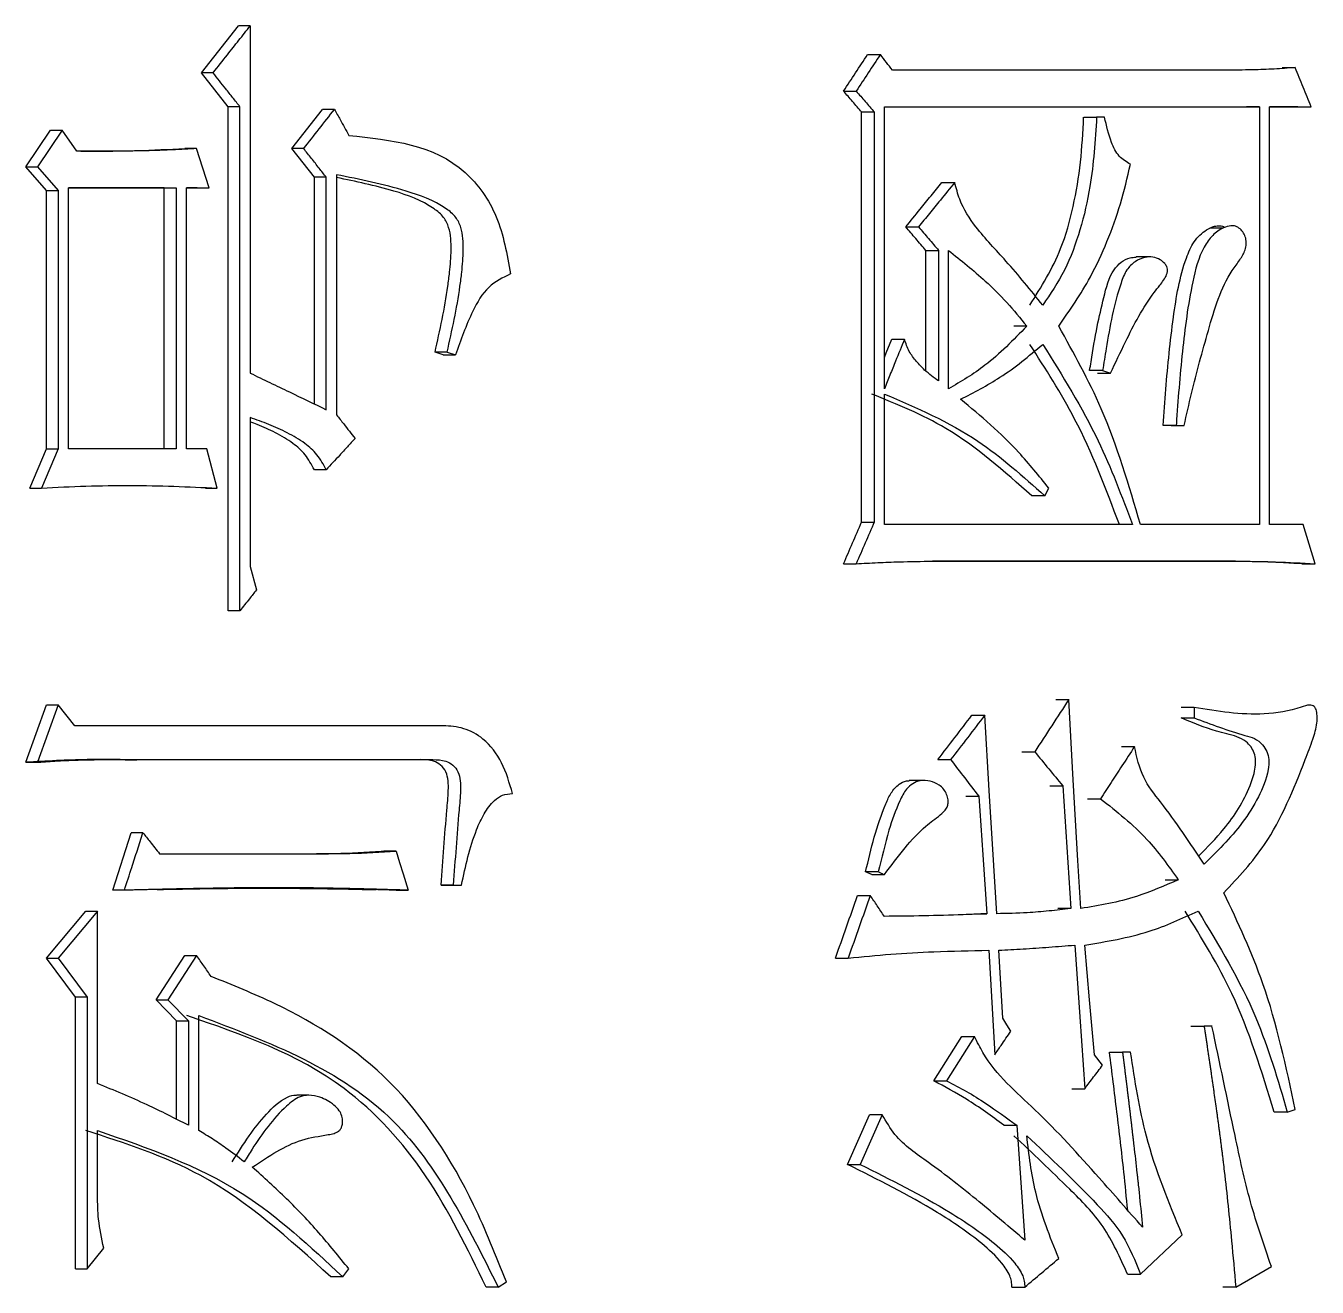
# Model space of a CAD drawing. Header units: millimetres. Extents: x 2404 to 4548, y 1024 to 2541.
# Drawn here: x 3307.19 to 3312.54, y 1245.52 to 1250.74 of the extents above; entities that cross this region are included whole.
import ezdxf

# ---------------------------------------------------------------- set-up
doc = ezdxf.new("R2010")
doc.units = ezdxf.units.MM

msp = doc.modelspace()

# ---------------------------------------------------------------- linework, layer by layer
at = {"color": 7, "linetype": 'Continuous', "lineweight": 25}
for p, q in [((3307.9163, 1250.5486), (3308.0697, 1250.7433)), ((3308.1188, 1250.7433), (3308.0697, 1250.7433)), ((3308.1188, 1250.7433), (3308.1188, 1249.3046)), ((3310.6761, 1250.6243), (3310.7286, 1250.6243)), ((3307.9652, 1250.5486), (3307.9163, 1250.5486)), ((3308.0271, 1250.408), (3307.9163, 1250.5486)), ((3312.1517, 1250.5594), (3310.7786, 1250.5594)), ((3312.3923, 1250.5703), (3312.447, 1250.5703)), ((3310.5762, 1250.4729), (3310.6286, 1250.4729)), ((3308.0762, 1250.408), (3308.0271, 1250.408)), ((3308.0271, 1248.3202), (3308.0271, 1250.408)), ((3308.0762, 1248.3202), (3308.0762, 1250.408)), ((3308.2909, 1250.2349), (3308.4183, 1250.3972)), ((3308.4679, 1250.3972), (3308.4183, 1250.3972)), ((3310.6511, 1250.3864), (3310.7036, 1250.3864)), ((3310.6511, 1248.688), (3310.6511, 1250.3864)), ((3310.7036, 1250.3864), (3310.7036, 1248.688)), ((3310.7453, 1250.408), (3312.2994, 1250.408)), ((3310.7453, 1249.2397), (3310.7453, 1250.408)), ((3312.2994, 1250.408), (3312.2449, 1250.408)), ((3312.2994, 1250.408), (3312.2994, 1248.6772)), ((3312.3404, 1250.408), (3312.5125, 1250.408)), ((3312.3404, 1248.6772), (3312.3404, 1250.408)), ((3312.4576, 1250.408), (3312.3404, 1250.408)), ((3312.4577, 1250.408), (3312.5125, 1250.408)), ((3311.5708, 1250.3647), (3311.6244, 1250.3647)), ((3311.6575, 1250.3647), (3311.6244, 1250.3647)), ((3307.1893, 1250.1592), (3307.2922, 1250.3106)), ((3307.3404, 1250.3106), (3307.2373, 1250.1592)), ((3307.2922, 1250.3106), (3307.3404, 1250.3106)), ((3307.4004, 1250.2241), (3307.3404, 1250.3106)), ((3307.8969, 1250.2349), (3307.8481, 1250.2349)), ((3307.9482, 1250.0726), (3307.8969, 1250.2349)), ((3308.3403, 1250.2349), (3308.2909, 1250.2349)), ((3308.3843, 1250.1159), (3308.2909, 1250.2349)), ((3307.1893, 1250.1592), (3307.2373, 1250.1592)), ((3307.2751, 1250.0618), (3307.1893, 1250.1592)), ((3307.2373, 1250.1592), (3307.3232, 1250.0618)), ((3308.4764, 1250.1267), (3308.4764, 1249.1315)), ((3307.3661, 1248.9909), (3307.3661, 1250.0726)), ((3307.3661, 1250.0726), (3307.8115, 1250.0726)), ((3307.7627, 1250.0726), (3307.3661, 1250.0726)), ((3307.7627, 1250.0726), (3307.8115, 1250.0726)), ((3307.7627, 1248.9909), (3307.7627, 1250.0726)), ((3307.8115, 1250.0726), (3307.8115, 1248.9909)), ((3307.8542, 1248.9909), (3307.8542, 1250.0726)), ((3307.8542, 1250.0726), (3307.9482, 1250.0726)), ((3307.8992, 1250.0726), (3307.8542, 1250.0726)), ((3307.8992, 1250.0726), (3307.9482, 1250.0726)), ((3308.4339, 1250.1159), (3308.3843, 1250.1159)), ((3308.3843, 1249.177), (3308.3843, 1250.1159)), ((3308.4339, 1249.1532), (3308.4339, 1250.1159)), ((3310.9837, 1250.0946), (3311.0366, 1250.0946)), ((3307.2751, 1250.0618), (3307.3232, 1250.0618)), ((3307.2751, 1248.9909), (3307.2751, 1250.0618)), ((3307.3232, 1250.0618), (3307.3232, 1248.9909)), ((3310.834, 1249.9104), (3310.8868, 1249.9104)), ((3312.1479, 1249.9056), (3312.0932, 1249.9056)), ((3310.9171, 1249.3138), (3310.9171, 1249.813)), ((3310.9699, 1249.813), (3310.9699, 1249.2722)), ((3311.0115, 1249.2398), (3311.0115, 1249.813)), ((3311.8422, 1249.7862), (3311.7879, 1249.7862)), ((3308.9346, 1249.3912), (3308.8843, 1249.3912)), ((3308.9182, 1249.3803), (3308.8843, 1249.3912)), ((3308.9182, 1249.3803), (3308.9684, 1249.3803)), ((3308.9346, 1249.3912), (3308.9684, 1249.3803)), ((3311.6492, 1249.3155), (3311.5954, 1249.3155)), ((3311.6492, 1249.3155), (3311.6822, 1249.3046)), ((3310.7453, 1248.6772), (3310.7453, 1249.2182)), ((3308.1188, 1249.1207), (3308.1188, 1248.5041)), ((3311.9543, 1249.0883), (3311.9003, 1249.0883)), ((3311.9327, 1249.0883), (3311.9869, 1249.0883)), ((3311.9543, 1249.0883), (3311.987, 1249.0883)), ((3307.2065, 1248.8286), (3307.2751, 1248.9909)), ((3307.3232, 1248.9909), (3307.2545, 1248.8286)), ((3307.2751, 1248.9909), (3307.3232, 1248.9909)), ((3307.8115, 1248.9909), (3307.3661, 1248.9909)), ((3307.9396, 1248.9909), (3307.8542, 1248.9909)), ((3307.9823, 1248.8286), (3307.9396, 1248.9909)), ((3308.4339, 1248.9043), (3308.3843, 1248.9043)), ((3307.2065, 1248.8286), (3307.2545, 1248.8286)), ((3307.9333, 1248.8286), (3307.9823, 1248.8286)), ((3311.4095, 1248.7962), (3311.356, 1248.7962)), ((3311.4095, 1248.7962), (3311.4261, 1248.8287)), ((3310.6511, 1248.688), (3310.7036, 1248.688)), ((3311.7729, 1248.6772), (3310.7453, 1248.6772)), ((3312.2994, 1248.6772), (3311.806, 1248.6772)), ((3312.4798, 1248.6772), (3312.3404, 1248.6772)), ((3310.5762, 1248.515), (3310.6286, 1248.515)), ((3312.1383, 1248.5258), (3310.9449, 1248.5258)), ((3310.945, 1248.5258), (3312.1927, 1248.5258)), ((3312.1384, 1248.5258), (3312.1927, 1248.5258)), ((3312.4741, 1248.515), (3312.5289, 1248.515)), ((3308.1188, 1248.5041), (3308.1444, 1248.4068)), ((3308.0762, 1248.3202), (3308.0271, 1248.3202)), ((3307.1894, 1247.6928), (3307.2751, 1247.9308)), ((3307.3232, 1247.9308), (3307.2374, 1247.6928)), ((3307.2751, 1247.9308), (3307.3232, 1247.9308)), ((3307.3919, 1247.8443), (3307.3232, 1247.9308)), ((3311.4552, 1247.9525), (3311.5088, 1247.9525)), ((3311.1078, 1247.8876), (3311.1609, 1247.8876)), ((3311.9741, 1247.8771), (3312.0284, 1247.8771)), ((3312.0284, 1247.92), (3311.9742, 1247.92)), ((3312.0284, 1247.92), (3312.0284, 1247.8769)), ((3308.9176, 1247.8443), (3307.3919, 1247.8443)), ((3311.3148, 1247.7361), (3311.3681, 1247.7361)), ((3311.7274, 1247.7579), (3311.7813, 1247.7579)), ((3307.1894, 1247.6928), (3307.2374, 1247.6928)), ((3308.8251, 1247.7037), (3307.6004, 1247.7036)), ((3307.6004, 1247.7036), (3307.6489, 1247.7036)), ((3307.6489, 1247.7036), (3308.8753, 1247.7037)), ((3308.8251, 1247.7037), (3308.8753, 1247.7037)), ((3310.9669, 1247.7037), (3311.0198, 1247.7037)), ((3310.9013, 1247.6174), (3310.8482, 1247.6174)), ((3311.083, 1247.5522), (3311.136, 1247.5522)), ((3311.4305, 1247.5955), (3311.484, 1247.5955)), ((3311.5872, 1247.5414), (3311.6409, 1247.5414)), ((3307.5491, 1247.1628), (3307.626, 1247.4008)), ((3307.6746, 1247.4008), (3307.626, 1247.4008)), ((3307.7431, 1247.3142), (3308.4424, 1247.3142)), ((3308.4424, 1247.3142), (3308.3928, 1247.3142)), ((3308.7227, 1247.325), (3308.6727, 1247.325)), ((3310.7202, 1247.2385), (3310.6677, 1247.2385)), ((3308.96, 1247.1844), (3308.9097, 1247.1844)), ((3308.9435, 1247.1844), (3308.9938, 1247.1844)), ((3308.96, 1247.1844), (3308.9938, 1247.1844)), ((3310.6928, 1247.2277), (3310.7453, 1247.2277)), ((3311.9084, 1247.2061), (3311.9625, 1247.2061)), ((3307.5976, 1247.1628), (3307.5491, 1247.1628)), ((3308.7236, 1247.1628), (3308.7736, 1247.1628)), ((3310.6345, 1247.1412), (3310.687, 1247.1412)), ((3307.2751, 1246.8815), (3307.4379, 1247.0762)), ((3307.4862, 1247.0762), (3307.3232, 1246.8815)), ((3307.4379, 1247.0762), (3307.4862, 1247.0762)), ((3307.4862, 1246.3623), (3307.4862, 1247.0762)), ((3311.517, 1247.0871), (3311.4635, 1247.0871)), ((3311.1161, 1247.0654), (3311.1692, 1247.0655)), ((3307.2751, 1246.8815), (3307.3232, 1246.8815)), ((3307.3951, 1246.7193), (3307.2751, 1246.8815)), ((3307.3232, 1246.8815), (3307.4433, 1246.7193)), ((3307.7286, 1246.7085), (3307.8481, 1246.8923)), ((3307.8969, 1246.8923), (3307.7773, 1246.7085)), ((3307.8481, 1246.8923), (3307.8969, 1246.8923)), ((3310.5429, 1246.8816), (3310.5952, 1246.8816)), ((3307.4433, 1246.7193), (3307.3951, 1246.7193)), ((3307.3951, 1245.5943), (3307.3951, 1246.7193)), ((3307.4433, 1246.7193), (3307.4433, 1245.5943)), ((3307.7286, 1246.7085), (3307.7773, 1246.7085)), ((3307.8139, 1246.6219), (3307.7286, 1246.7085)), ((3307.7773, 1246.7085), (3307.8628, 1246.6219)), ((3307.9055, 1246.1676), (3307.9055, 1246.6435)), ((3307.8139, 1246.2134), (3307.8139, 1246.6219)), ((3307.8628, 1246.6219), (3307.8628, 1246.1892)), ((3312.0153, 1246.6003), (3312.0695, 1246.6003)), ((3312.1023, 1246.6003), (3312.0695, 1246.6003)), ((3310.9503, 1246.3731), (3311.0661, 1246.5566)), ((3311.1192, 1246.5566), (3311.0032, 1246.3731)), ((3311.0661, 1246.5566), (3311.1192, 1246.5566)), ((3311.678, 1246.4921), (3311.7318, 1246.4921)), ((3311.7648, 1246.4921), (3311.7318, 1246.4921)), ((3311.6492, 1246.4381), (3311.6162, 1246.4813)), ((3310.9503, 1246.3731), (3311.0032, 1246.3731)), ((3311.5213, 1246.3407), (3311.5749, 1246.3407)), ((3308.3611, 1246.3137), (3308.3121, 1246.3137)), ((3308.3619, 1246.3137), (3308.3612, 1246.3137)), ((3310.5928, 1246.027), (3310.6842, 1246.2321)), ((3310.7368, 1246.2321), (3310.6453, 1246.027)), ((3310.7368, 1246.2321), (3310.6842, 1246.2321)), ((3312.4142, 1246.2433), (3312.3594, 1246.2433)), ((3312.4142, 1246.2433), (3312.447, 1246.2542)), ((3307.4862, 1245.8971), (3307.4862, 1246.1675)), ((3311.2403, 1246.1892), (3311.2936, 1246.1892)), ((3311.2936, 1246.1892), (3311.3267, 1245.7135)), ((3310.5928, 1246.027), (3310.6453, 1246.027)), ((3311.806, 1245.5727), (3311.979, 1245.7349)), ((3307.4433, 1245.5943), (3307.5119, 1245.6808)), ((3307.3951, 1245.5943), (3307.4433, 1245.5943)), ((3308.5019, 1245.5618), (3308.5274, 1245.5943)), ((3312.201, 1245.5186), (3312.3481, 1245.6048)), ((3308.5019, 1245.5618), (3308.4523, 1245.5618)), ((3309.1461, 1245.5186), (3309.1798, 1245.5402)), ((3309.1461, 1245.5186), (3309.0956, 1245.5186)), ((3311.2734, 1245.5186), (3311.3267, 1245.5186)), ((3312.201, 1245.5186), (3312.1466, 1245.5186))]:
    msp.add_line(p, q, dxfattribs=at)
at = {"color": 7, "linetype": 'Continuous', "lineweight": 25, "flags": 128}
for points in [[(3312.1517, 1250.5594), (3312.1245, 1250.5594), (3312.0973, 1250.5594)], [(3310.9171, 1249.813), (3310.9435, 1249.813), (3310.9699, 1249.813)], [(3311.3349, 1249.4994), (3311.3203, 1249.4994), (3311.3057, 1249.4994), (3311.2816, 1249.4994)], [(3310.7453, 1249.3696), (3310.7527, 1249.3881), (3310.7759, 1249.4453)], [(3310.7759, 1249.4453), (3310.8022, 1249.4453), (3310.8285, 1249.4453)], [(3311.6285, 1249.3046), (3311.6506, 1249.3046), (3311.6664, 1249.3046), (3311.6822, 1249.3046)], [(3312.5289, 1248.515), (3312.5043, 1248.5961), (3312.4798, 1248.6772)], [(3311.5584, 1247.0871), (3311.5469, 1247.2866), (3311.5279, 1247.6196), (3311.5088, 1247.9525)], [(3311.2107, 1247.0655), (3311.1986, 1247.2649), (3311.1798, 1247.5763), (3311.1609, 1247.8876)], [(3311.136, 1247.5522), (3311.1526, 1247.3088), (3311.1692, 1247.0655)], [(3311.484, 1247.5955), (3311.5005, 1247.3413), (3311.517, 1247.0871)], [(3308.7227, 1247.325), (3308.7374, 1247.278), (3308.7522, 1247.231), (3308.7736, 1247.1628)], [(3311.1775, 1246.914), (3311.19, 1246.6977), (3311.2024, 1246.4813)], [(3311.2356, 1246.6328), (3311.2273, 1246.7734), (3311.219, 1246.914)], [(3311.5336, 1246.9356), (3311.5542, 1246.6382), (3311.5749, 1246.3407)], [(3311.6162, 1246.4813), (3311.5956, 1246.7085), (3311.5749, 1246.9357)], [(3307.8139, 1246.6219), (3307.8384, 1246.6219), (3307.8628, 1246.6219)], [(3311.2687, 1246.5787), (3311.2521, 1246.6057), (3311.2356, 1246.6328)], [(3311.7521, 1245.5727), (3311.7657, 1245.5727), (3311.7793, 1245.5727), (3311.806, 1245.5727)]]:
    msp.add_lwpolyline(points, dxfattribs=at)
at = {"color": 7, "linetype": 'Continuous', "lineweight": 25}
for points, knots in [([(3307.9652, 1250.5486), (3307.9849, 1250.5736), (3308.0204, 1250.6185), (3308.0716, 1250.6834), (3308.1031, 1250.7233), (3308.1188, 1250.7433)], [0, 0, 0, 0, 0.384573, 0.692287, 1, 1, 1, 1]), ([(3310.5762, 1250.4729), (3310.5928, 1250.4981), (3310.6261, 1250.5486), (3310.6594, 1250.5991), (3310.6761, 1250.6243)], [0, 0, 0, 0, 0.5, 1, 1, 1, 1]), ([(3310.7286, 1250.6243), (3310.7119, 1250.5991), (3310.6786, 1250.5486), (3310.6453, 1250.4981), (3310.6286, 1250.4729)], [0, 0, 0, 0, 0.499999, 1, 1, 1, 1]), ([(3310.7786, 1250.5594), (3310.7702, 1250.5703), (3310.7536, 1250.5919), (3310.7369, 1250.6135), (3310.7286, 1250.6243)], [0, 0, 0, 0, 0.499999, 1, 1, 1, 1]), ([(3308.0762, 1250.408), (3308.0663, 1250.4205), (3308.0467, 1250.4454), (3308.0097, 1250.4923), (3307.9825, 1250.5267), (3307.9652, 1250.5486)], [0, 0, 0, 0, 0.266245, 0.532491, 1, 1, 1, 1]), ([(3312.447, 1250.5703), (3312.4178, 1250.5681), (3312.3594, 1250.5638), (3312.261, 1250.5604), (3312.1917, 1250.5598), (3312.1517, 1250.5594)], [0, 0, 0, 0, 0.297192, 0.594407, 1, 1, 1, 1]), ([(3312.5125, 1250.408), (3312.5016, 1250.4351), (3312.4798, 1250.4891), (3312.4579, 1250.5432), (3312.447, 1250.5703)], [0, 0, 0, 0, 0.499999, 1, 1, 1, 1]), ([(3310.6511, 1250.3864), (3310.6386, 1250.4008), (3310.6136, 1250.4296), (3310.5887, 1250.4585), (3310.5762, 1250.4729)], [0, 0, 0, 0, 0.5, 1, 1, 1, 1]), ([(3310.6286, 1250.4729), (3310.6411, 1250.4585), (3310.6661, 1250.4296), (3310.6911, 1250.4008), (3310.7036, 1250.3864)], [0, 0, 0, 0, 0.499996, 1, 1, 1, 1]), ([(3308.3403, 1250.2349), (3308.3616, 1250.2619), (3308.4041, 1250.316), (3308.4466, 1250.3701), (3308.4679, 1250.3972)], [0, 0, 0, 0, 0.499999, 1, 1, 1, 1]), ([(3308.4679, 1250.3972), (3308.4756, 1250.3831), (3308.4894, 1250.358), (3308.5093, 1250.322), (3308.5214, 1250.3), (3308.5274, 1250.289)], [0, 0, 0, 0, 0.39043, 0.695215, 1, 1, 1, 1]), ([(3311.3477, 1249.5858), (3311.3948, 1249.6614), (3311.4731, 1249.7869), (3311.53, 1249.9951), (3311.5611, 1250.1779), (3311.5675, 1250.3024), (3311.5707, 1250.3647)], [0, 0, 0, 0, 0.333423, 0.554109, 0.77666, 1, 1, 1, 1]), ([(3311.6244, 1250.3647), (3311.6184, 1250.2684), (3311.6084, 1250.1102), (3311.5591, 1249.898), (3311.497, 1249.7283), (3311.4329, 1249.633), (3311.4011, 1249.5858)], [0, 0, 0, 0, 0.344394, 0.565966, 0.784996, 1, 1, 1, 1]), ([(3311.7647, 1250.17), (3311.748, 1250.1797), (3311.7137, 1250.1994), (3311.6783, 1250.2725), (3311.6654, 1250.3296), (3311.6575, 1250.3647)], [0, 0, 0, 0, 0.267237, 0.548075, 1, 1, 1, 1]), ([(3308.5274, 1250.289), (3308.7033, 1250.2709), (3308.9511, 1250.2453), (3309.155, 1249.9561), (3309.1826, 1249.797), (3309.1967, 1249.7157)], [0, 0, 0, 0, 0.544628, 0.767125, 1, 1, 1, 1]), ([(3307.8969, 1250.2349), (3307.8928, 1250.2347), (3307.8847, 1250.2342), (3307.8724, 1250.2336), (3307.8602, 1250.2329), (3307.8479, 1250.2323), (3307.8357, 1250.2316), (3307.8234, 1250.231), (3307.8132, 1250.2305), (3307.803, 1250.23), (3307.7927, 1250.2295), (3307.7805, 1250.229), (3307.7641, 1250.2283), (3307.7478, 1250.2277), (3307.7314, 1250.2271), (3307.7191, 1250.2267), (3307.7028, 1250.2262), (3307.6864, 1250.2258), (3307.67, 1250.2254), (3307.6577, 1250.2252), (3307.6413, 1250.2249), (3307.625, 1250.2247), (3307.6086, 1250.2245), (3307.5922, 1250.2243), (3307.5758, 1250.2242), (3307.5594, 1250.2241), (3307.5471, 1250.224), (3307.5348, 1250.224), (3307.5225, 1250.2239), (3307.5122, 1250.2239), (3307.504, 1250.2239), (3307.4958, 1250.2239), (3307.4876, 1250.2239), (3307.4794, 1250.2239), (3307.4733, 1250.2239), (3307.4671, 1250.2239), (3307.4589, 1250.2239), (3307.4507, 1250.2239), (3307.4425, 1250.224), (3307.4343, 1250.224), (3307.4261, 1250.224), (3307.4179, 1250.224), (3307.41, 1250.2241), (3307.4042, 1250.2241), (3307.4004, 1250.2241)], [0, 0, 0, 0, 0.024742, 0.049483, 0.074225, 0.098967, 0.123709, 0.14845, 0.173192, 0.185563, 0.210305, 0.235047, 0.259788, 0.309272, 0.334014, 0.358756, 0.383497, 0.432981, 0.457723, 0.482464, 0.507206, 0.55669, 0.581431, 0.606173, 0.655657, 0.680399, 0.70514, 0.729882, 0.754624, 0.779366, 0.791736, 0.804107, 0.828849, 0.84122, 0.853591, 0.865962, 0.878333, 0.903074, 0.915445, 0.927816, 0.952558, 0.964929, 0.9773, 1, 1, 1, 1]), ([(3307.4168, 1250.224), (3307.4281, 1250.224), (3307.5058, 1250.2239), (3307.6497, 1250.2255), (3307.7819, 1250.2318), (3307.8481, 1250.2349)], [0, 0, 0, 0, 0.078385, 0.539066, 1, 1, 1, 1]), ([(3308.4339, 1250.1159), (3308.4241, 1250.1284), (3308.4036, 1250.1545), (3308.3724, 1250.1941), (3308.351, 1250.2213), (3308.3403, 1250.2349)], [0, 0, 0, 0, 0.3146532, 0.657326, 1, 1, 1, 1]), ([(3308.9346, 1249.3912), (3308.9545, 1249.4817), (3308.9787, 1249.5912), (3308.9966, 1249.7337), (3309.0028, 1249.8147), (3308.9997, 1249.895), (3308.9707, 1249.955), (3308.8951, 1250.015), (3308.7276, 1250.0753), (3308.5727, 1250.107), (3308.4764, 1250.1267)], [0, 0, 0, 0, 0.23813, 0.287988, 0.366961, 0.446683, 0.487555, 0.537237, 0.712015, 1, 1, 1, 1]), ([(3311.4673, 1249.4993), (3311.5133, 1249.5654), (3311.5895, 1249.6749), (3311.6695, 1249.8495), (3311.7261, 1250.0056), (3311.7518, 1250.1151), (3311.7647, 1250.17)], [0, 0, 0, 0, 0.334937, 0.554746, 0.776585, 1, 1, 1, 1]), ([(3308.8843, 1249.3912), (3308.9043, 1249.4817), (3308.9284, 1249.5912), (3308.9463, 1249.7337), (3308.9525, 1249.8148), (3308.9494, 1249.895), (3308.9204, 1249.955), (3308.8448, 1250.0151), (3308.6938, 1250.07), (3308.5559, 1250.0985), (3308.4764, 1250.115)], [0, 0, 0, 0, 0.250743, 0.303279, 0.38642, 0.470348, 0.513402, 0.565729, 0.749743, 1, 1, 1, 1]), ([(3310.834, 1249.9104), (3310.8538, 1249.9347), (3310.8886, 1249.9776), (3310.9385, 1250.0389), (3310.9685, 1250.0759), (3310.9836, 1250.0944)], [0, 0, 0, 0, 0.396447, 0.698224, 1, 1, 1, 1]), ([(3311.0365, 1250.0944), (3311.0167, 1250.0701), (3310.9819, 1250.0273), (3310.932, 1249.966), (3310.9018, 1249.9289), (3310.8868, 1249.9104)], [0, 0, 0, 0, 0.3962, 0.6981, 1, 1, 1, 1]), ([(3311.4011, 1249.5858), (3311.3513, 1249.6482), (3311.2621, 1249.7599), (3311.1339, 1249.8899), (3311.0606, 1250.0026), (3311.0428, 1250.0708), (3311.0367, 1250.0944)], [0, 0, 0, 0, 0.381447, 0.683524, 0.890528, 1, 1, 1, 1]), ([(3310.9171, 1249.813), (3310.9032, 1249.8293), (3310.8755, 1249.8617), (3310.8479, 1249.8942), (3310.834, 1249.9104)], [0, 0, 0, 0, 0.499999, 1, 1, 1, 1]), ([(3310.8868, 1249.9104), (3310.9006, 1249.8942), (3310.9284, 1249.8617), (3310.9561, 1249.8293), (3310.9699, 1249.813)], [0, 0, 0, 0, 0.499998, 1, 1, 1, 1]), ([(3311.9002, 1249.0883), (3311.9037, 1249.1382), (3311.9141, 1249.288), (3311.9374, 1249.5207), (3311.9723, 1249.7287), (3312.0249, 1249.8522), (3312.0695, 1249.8947), (3312.1085, 1249.9136), (3312.1342, 1249.916), (3312.1493, 1249.9132), (3312.155, 1249.9086), (3312.1554, 1249.9082)], [0, 0, 0, 0, 0.157448, 0.472478, 0.737753, 0.819135, 0.901513, 0.945418, 0.974425, 0.998143, 1, 1, 1, 1]), ([(3311.9869, 1249.0884), (3311.9969, 1249.1325), (3312.0269, 1249.2649), (3312.0859, 1249.4801), (3312.1442, 1249.6771), (3312.2167, 1249.7708), (3312.2385, 1249.8072), (3312.2455, 1249.8393), (3312.2429, 1249.8637), (3312.2338, 1249.8859), (3312.2192, 1249.9036), (3312.2005, 1249.9143), (3312.1765, 1249.9163), (3312.143, 1249.9059), (3312.1028, 1249.8775), (3312.0512, 1249.8046), (3312.0091, 1249.6375), (3311.9769, 1249.3917), (3311.961, 1249.1921), (3311.9545, 1249.09), (3311.9543, 1249.0883)], [0, 0, 0, 0, 0.07376, 0.221291, 0.369161, 0.400761, 0.427212, 0.440277, 0.453391, 0.466052, 0.479506, 0.492813, 0.505075, 0.525102, 0.558597, 0.593335, 0.676611, 0.83455, 0.997228, 1, 1, 1, 1]), ([(3311.0115, 1249.813), (3311.0628, 1249.7718), (3311.1463, 1249.7049), (3311.254, 1249.5989), (3311.3079, 1249.5327), (3311.3349, 1249.4994)], [0, 0, 0, 0, 0.443463, 0.720804, 1, 1, 1, 1]), ([(3311.5954, 1249.3155), (3311.5974, 1249.3276), (3311.6073, 1249.3885), (3311.6236, 1249.4908), (3311.6541, 1249.617), (3311.6779, 1249.7168), (3311.7251, 1249.7659), (3311.7578, 1249.7833), (3311.7795, 1249.7843), (3311.7879, 1249.7847)], [0, 0, 0, 0, 0.066436, 0.332221, 0.554773, 0.778299, 0.862629, 0.946565, 1, 1, 1, 1]), ([(3311.6822, 1249.3046), (3311.7026, 1249.3479), (3311.7569, 1249.4633), (3311.8221, 1249.5891), (3311.8837, 1249.6653), (3311.902, 1249.6891), (3311.9133, 1249.7079), (3311.9181, 1249.7244), (3311.9182, 1249.736), (3311.9145, 1249.748), (3311.9047, 1249.7623), (3311.8854, 1249.7773), (3311.8573, 1249.7875), (3311.8209, 1249.7855), (3311.7824, 1249.7691), (3311.7453, 1249.7323), (3311.6996, 1249.61), (3311.6735, 1249.4683), (3311.654, 1249.3459), (3311.6492, 1249.3155)], [0, 0, 0, 0, 0.125302, 0.334347, 0.369116, 0.392006, 0.415961, 0.426676, 0.435655, 0.44463, 0.458341, 0.481396, 0.513091, 0.54477, 0.589295, 0.633614, 0.685428, 0.92175, 1, 1, 1, 1]), ([(3309.1967, 1249.7157), (3309.1647, 1249.7), (3309.099, 1249.668), (3309.026, 1249.5406), (3308.9904, 1249.4414), (3308.9684, 1249.3803)], [0, 0, 0, 0, 0.267599, 0.548584, 1, 1, 1, 1]), ([(3311.3349, 1249.4994), (3311.2793, 1249.4418), (3311.1805, 1249.3395), (3311.0629, 1249.2701), (3311.0115, 1249.2398)], [0, 0, 0, 0, 0.563044, 1, 1, 1, 1]), ([(3311.8059, 1248.6772), (3311.758, 1248.8408), (3311.6728, 1249.1312), (3311.5298, 1249.3874), (3311.4673, 1249.4993)], [0, 0, 0, 0, 0.5633289, 1, 1, 1, 1]), ([(3310.8285, 1249.4453), (3310.8162, 1249.4149), (3310.7962, 1249.3654), (3310.7684, 1249.2969), (3310.753, 1249.2588), (3310.7453, 1249.2397)], [0, 0, 0, 0, 0.443636, 0.721817, 1, 1, 1, 1]), ([(3310.9699, 1249.2722), (3310.9501, 1249.2865), (3310.9173, 1249.3103), (3310.8776, 1249.3529), (3310.8457, 1249.3935), (3310.8343, 1249.4279), (3310.8285, 1249.4453)], [0, 0, 0, 0, 0.333513, 0.552424, 0.773916, 1, 1, 1, 1]), ([(3311.0613, 1249.1965), (3311.1164, 1249.2249), (3311.2039, 1249.2701), (3311.315, 1249.3514), (3311.3724, 1249.3995), (3311.4012, 1249.4236)], [0, 0, 0, 0, 0.459963, 0.729487, 1, 1, 1, 1]), ([(3311.719, 1248.6772), (3311.6623, 1248.8267), (3311.5616, 1249.0918), (3311.4127, 1249.3228), (3311.3478, 1249.4236)], [0, 0, 0, 0, 0.563635, 1, 1, 1, 1]), ([(3311.4012, 1249.4236), (3311.4826, 1249.2937), (3311.6288, 1249.0601), (3311.7286, 1248.7949), (3311.7729, 1248.6772)], [0, 0, 0, 0, 0.556376, 1, 1, 1, 1]), ([(3308.1188, 1249.3046), (3308.1459, 1249.2916), (3308.2, 1249.2657), (3308.305, 1249.2152), (3308.383, 1249.1777), (3308.4339, 1249.1532)], [0, 0, 0, 0, 0.257226, 0.514452, 1, 1, 1, 1]), ([(3311.356, 1248.7962), (3311.2414, 1248.8981), (3311.0385, 1249.0786), (3310.7976, 1249.1758), (3310.6927, 1249.2182)], [0, 0, 0, 0, 0.564694, 1, 1, 1, 1]), ([(3310.7453, 1249.2182), (3310.8783, 1249.1611), (3311.118, 1249.0583), (3311.3197, 1248.8769), (3311.4095, 1248.7962)], [0, 0, 0, 0, 0.555128, 1, 1, 1, 1]), ([(3311.4261, 1248.8287), (3311.3856, 1248.8788), (3311.3101, 1248.9722), (3311.1863, 1249.093), (3311.1031, 1249.1619), (3311.0613, 1249.1965)], [0, 0, 0, 0, 0.366086, 0.682145, 1, 1, 1, 1]), ([(3308.4339, 1248.9044), (3308.422, 1248.926), (3308.3986, 1248.9688), (3308.3413, 1249.0193), (3308.2731, 1249.0586), (3308.1969, 1249.0932), (3308.1448, 1249.1116), (3308.1188, 1249.1207)], [0, 0, 0, 0, 0.176065, 0.348002, 0.566634, 0.783694, 1, 1, 1, 1]), ([(3308.3843, 1248.9044), (3308.3725, 1248.926), (3308.3491, 1248.9688), (3308.2919, 1249.0194), (3308.2237, 1249.0585), (3308.1638, 1249.0864), (3308.1283, 1249.0991), (3308.1188, 1249.1026)], [0, 0, 0, 0, 0.204151, 0.403447, 0.656808, 0.908321, 1, 1, 1, 1]), ([(3308.4764, 1249.1315), (3308.4862, 1249.1191), (3308.5039, 1249.0966), (3308.5294, 1249.0641), (3308.5451, 1249.0442), (3308.5529, 1249.0342)], [0, 0, 0, 0, 0.384577, 0.692287, 1, 1, 1, 1]), ([(3308.5529, 1249.0342), (3308.5423, 1249.0226), (3308.5211, 1248.9995), (3308.4814, 1248.9562), (3308.4523, 1248.9245), (3308.4339, 1248.9044)], [0, 0, 0, 0, 0.2674634, 0.534927, 1, 1, 1, 1]), ([(3307.2545, 1248.8286), (3307.3158, 1248.8317), (3307.4384, 1248.8377), (3307.6813, 1248.8418), (3307.8623, 1248.8339), (3307.9823, 1248.8286)], [0, 0, 0, 0, 0.252085, 0.504197, 1, 1, 1, 1]), ([(3310.5762, 1248.515), (3310.5887, 1248.5438), (3310.6137, 1248.6015), (3310.6386, 1248.6592), (3310.6511, 1248.688)], [0, 0, 0, 0, 0.499998, 1, 1, 1, 1]), ([(3310.7036, 1248.688), (3310.6911, 1248.6592), (3310.6661, 1248.6015), (3310.6411, 1248.5438), (3310.6286, 1248.515)], [0, 0, 0, 0, 0.499999, 1, 1, 1, 1]), ([(3310.6286, 1248.515), (3310.6583, 1248.5167), (3310.7177, 1248.5202), (3310.8232, 1248.5242), (3310.8989, 1248.5252), (3310.945, 1248.5258)], [0, 0, 0, 0, 0.281466, 0.562942, 1, 1, 1, 1]), ([(3312.474, 1248.515), (3312.4453, 1248.5166), (3312.3879, 1248.5199), (3312.2761, 1248.5245), (3312.1928, 1248.5253), (3312.1383, 1248.5258)], [0, 0, 0, 0, 0.256951, 0.513908, 1, 1, 1, 1]), ([(3312.1927, 1248.5258), (3312.2215, 1248.5256), (3312.2792, 1248.5252), (3312.3913, 1248.5226), (3312.4744, 1248.518), (3312.5289, 1248.515)], [0, 0, 0, 0, 0.256617, 0.51324, 1, 1, 1, 1]), ([(3308.1444, 1248.4068), (3308.1347, 1248.3944), (3308.1184, 1248.3738), (3308.0957, 1248.345), (3308.0827, 1248.3285), (3308.0762, 1248.3202)], [0, 0, 0, 0, 0.42836, 0.71418, 1, 1, 1, 1]), ([(3311.5088, 1247.9525), (3311.4853, 1247.9164), (3311.4385, 1247.8443), (3311.3916, 1247.7722), (3311.3681, 1247.7361)], [0, 0, 0, 0, 0.5, 1, 1, 1, 1]), ([(3312.1516, 1247.152), (3312.211, 1247.2156), (3312.3551, 1247.3701), (3312.4526, 1247.6098), (3312.5184, 1247.7809), (3312.5363, 1247.8402), (3312.5384, 1247.8802), (3312.5367, 1247.901), (3312.5315, 1247.9163), (3312.5256, 1247.9247), (3312.5166, 1247.9295), (3312.4982, 1247.931), (3312.4334, 1247.906), (3312.2736, 1247.8798), (3312.1251, 1247.9041), (3312.0284, 1247.92)], [0, 0, 0, 0, 0.1864304, 0.4525533, 0.5137397, 0.5595487, 0.5749405, 0.5926781, 0.5999529, 0.607307, 0.6136534, 0.6226215, 0.6500428, 0.7720989, 1, 1, 1, 1]), ([(3310.9669, 1247.7037), (3310.9904, 1247.7343), (3311.0374, 1247.7956), (3311.0843, 1247.8569), (3311.1078, 1247.8876)], [0, 0, 0, 0, 0.5, 1, 1, 1, 1]), ([(3311.1609, 1247.8876), (3311.1374, 1247.8569), (3311.0904, 1247.7956), (3311.0433, 1247.7343), (3311.0198, 1247.7037)], [0, 0, 0, 0, 0.5, 1, 1, 1, 1]), ([(3312.0463, 1247.3041), (3312.0825, 1247.3404), (3312.1661, 1247.4239), (3312.246, 1247.5491), (3312.2797, 1247.6521), (3312.2847, 1247.6986), (3312.2786, 1247.7311), (3312.2643, 1247.7579), (3312.2403, 1247.7833), (3312.1912, 1247.8059), (3312.0985, 1247.8242), (3312.0227, 1247.8564), (3311.9742, 1247.877)], [0, 0, 0, 0, 0.182177, 0.420043, 0.497442, 0.536964, 0.569768, 0.602515, 0.638391, 0.691417, 0.802387, 1, 1, 1, 1]), ([(3312.0284, 1247.877), (3312.098, 1247.8505), (3312.1804, 1247.8191), (3312.2786, 1247.7936), (3312.3104, 1247.7696), (3312.3309, 1247.7381), (3312.3398, 1247.7018), (3312.3324, 1247.6349), (3312.2799, 1247.5039), (3312.18, 1247.3786), (3312.0962, 1247.297), (3312.0695, 1247.271)], [0, 0, 0, 0, 0.266852, 0.315952, 0.365722, 0.40082, 0.436128, 0.478331, 0.60435, 0.873952, 1, 1, 1, 1]), ([(3309.2052, 1247.563), (3309.1925, 1247.6069), (3309.1676, 1247.6932), (3309.0941, 1247.7894), (3309.0048, 1247.8382), (3308.9466, 1247.8423), (3308.9176, 1247.8443)], [0, 0, 0, 0, 0.2921, 0.574018, 0.788471, 1, 1, 1, 1]), ([(3311.3681, 1247.7361), (3311.3874, 1247.7127), (3311.4261, 1247.6658), (3311.4647, 1247.6189), (3311.484, 1247.5955)], [0, 0, 0, 0, 0.499998, 1, 1, 1, 1]), ([(3311.7813, 1247.7578), (3311.764, 1247.7311), (3311.732, 1247.6817), (3311.6852, 1247.6096), (3311.6557, 1247.5641), (3311.641, 1247.5414)], [0, 0, 0, 0, 0.36988, 0.68494, 1, 1, 1, 1]), ([(3312.0695, 1247.271), (3312.0116, 1247.3582), (3311.9309, 1247.4797), (3311.8105, 1247.6261), (3311.7911, 1247.7136), (3311.7813, 1247.7578)], [0, 0, 0, 0, 0.557182, 0.776269, 1, 1, 1, 1]), ([(3307.6004, 1247.7036), (3307.5479, 1247.7041), (3307.411, 1247.7055), (3307.2739, 1247.6976), (3307.1894, 1247.6928)], [0, 0, 0, 0, 0.383201, 1, 1, 1, 1]), ([(3307.2374, 1247.6928), (3307.2438, 1247.6933), (3307.2566, 1247.6943), (3307.2726, 1247.6954), (3307.2854, 1247.6963), (3307.2983, 1247.6972), (3307.3111, 1247.698), (3307.3239, 1247.6988), (3307.3367, 1247.6994), (3307.3495, 1247.7001), (3307.3624, 1247.7006), (3307.372, 1247.701), (3307.3848, 1247.7015), (3307.3976, 1247.702), (3307.4137, 1247.7024), (3307.4265, 1247.7027), (3307.4393, 1247.703), (3307.4522, 1247.7033), (3307.465, 1247.7035), (3307.4778, 1247.7036), (3307.4874, 1247.7037), (3307.497, 1247.7038), (3307.5066, 1247.7039), (3307.5163, 1247.7039), (3307.5243, 1247.704), (3307.5307, 1247.704), (3307.5371, 1247.704), (3307.5435, 1247.704), (3307.5499, 1247.704), (3307.5563, 1247.704), (3307.5627, 1247.704), (3307.5691, 1247.704), (3307.5755, 1247.704), (3307.5819, 1247.704), (3307.5883, 1247.7039), (3307.5947, 1247.7039), (3307.6012, 1247.7039), (3307.6076, 1247.7039), (3307.614, 1247.7038), (3307.6204, 1247.7038), (3307.6268, 1247.7038), (3307.6329, 1247.7037), (3307.6403, 1247.7037), (3307.6461, 1247.7037), (3307.6489, 1247.7036)], [0, 0, 0, 0, 0.046719, 0.093437, 0.116797, 0.140156, 0.186875, 0.210234, 0.233594, 0.280313, 0.303672, 0.327031, 0.350391, 0.397109, 0.420469, 0.467188, 0.490547, 0.513906, 0.560625, 0.583984, 0.607344, 0.630703, 0.654062, 0.677422, 0.700781, 0.712461, 0.72414, 0.7475, 0.759179, 0.770859, 0.794218, 0.805898, 0.817578, 0.840937, 0.852617, 0.864296, 0.887656, 0.899335, 0.911015, 0.934374, 0.946054, 0.957734, 0.978867, 1, 1, 1, 1]), ([(3308.9097, 1247.1844), (3308.917, 1247.2883), (3308.9262, 1247.4193), (3308.9406, 1247.5732), (3308.9393, 1247.6435), (3308.9088, 1247.6836), (3308.8719, 1247.7025), (3308.8431, 1247.7033), (3308.8252, 1247.7038)], [0, 0, 0, 0, 0.511728, 0.645948, 0.774639, 0.837433, 0.898476, 1, 1, 1, 1]), ([(3308.8753, 1247.7039), (3308.8933, 1247.7034), (3308.9221, 1247.7026), (3308.9591, 1247.6836), (3308.9896, 1247.6435), (3308.9909, 1247.5732), (3308.9765, 1247.4193), (3308.9673, 1247.2883), (3308.96, 1247.1844)], [0, 0, 0, 0, 0.10163, 0.162723, 0.225538, 0.354202, 0.488391, 1, 1, 1, 1]), ([(3311.0198, 1247.7037), (3311.0392, 1247.6784), (3311.0779, 1247.628), (3311.1167, 1247.5775), (3311.136, 1247.5522)], [0, 0, 0, 0, 0.4999977, 1, 1, 1, 1]), ([(3310.6677, 1247.2385), (3310.679, 1247.2866), (3310.7015, 1247.3829), (3310.7381, 1247.4919), (3310.7718, 1247.5678), (3310.8018, 1247.6006), (3310.8296, 1247.616), (3310.8443, 1247.616), (3310.8483, 1247.616)], [0, 0, 0, 0, 0.3280113, 0.6568428, 0.7710489, 0.8870947, 0.9692505, 1, 1, 1, 1]), ([(3310.7453, 1247.2277), (3310.7734, 1247.265), (3310.8268, 1247.336), (3310.9034, 1247.4217), (3310.9667, 1247.4655), (3311.0004, 1247.4946), (3311.0099, 1247.5187), (3311.0099, 1247.539), (3311.004, 1247.5605), (3310.9914, 1247.5825), (3310.9685, 1247.6031), (3310.9347, 1247.6163), (3310.8962, 1247.62), (3310.8621, 1247.6056), (3310.8314, 1247.578), (3310.7975, 1247.5115), (3310.7575, 1247.3971), (3310.7338, 1247.2965), (3310.7202, 1247.2385)], [0, 0, 0, 0, 0.140265, 0.267253, 0.34565, 0.385196, 0.401729, 0.418248, 0.440927, 0.464428, 0.491888, 0.53456, 0.581082, 0.616632, 0.65201, 0.706896, 0.831302, 1, 1, 1, 1]), ([(3308.9938, 1247.1844), (3309.0107, 1247.2626), (3309.0328, 1247.3651), (3309.0858, 1247.4803), (3309.1219, 1247.5304), (3309.1641, 1247.5605), (3309.191, 1247.5622), (3309.2052, 1247.563)], [0, 0, 0, 0, 0.4982992, 0.6529249, 0.8087085, 0.8991261, 1, 1, 1, 1]), ([(3311.641, 1247.5414), (3311.7077, 1247.4889), (3311.8281, 1247.3945), (3311.9211, 1247.2641), (3311.9625, 1247.2061)], [0, 0, 0, 0, 0.554889, 1, 1, 1, 1]), ([(3307.5976, 1247.1628), (3307.6078, 1247.1944), (3307.6258, 1247.2498), (3307.6514, 1247.3291), (3307.6669, 1247.3769), (3307.6746, 1247.4008)], [0, 0, 0, 0, 0.397994, 0.698997, 1, 1, 1, 1]), ([(3307.6746, 1247.4008), (3307.6844, 1247.3884), (3307.7007, 1247.3678), (3307.7235, 1247.339), (3307.7366, 1247.3225), (3307.7431, 1247.3142)], [0, 0, 0, 0, 0.428367, 0.714183, 1, 1, 1, 1]), ([(3308.3928, 1247.3142), (3308.4226, 1247.3145), (3308.4842, 1247.315), (3308.5776, 1247.3188), (3308.641, 1247.323), (3308.6727, 1247.325)], [0, 0, 0, 0, 0.318745, 0.659298, 1, 1, 1, 1]), ([(3308.4424, 1247.3142), (3308.4722, 1247.3145), (3308.5339, 1247.315), (3308.6273, 1247.3188), (3308.6909, 1247.323), (3308.7227, 1247.325)], [0, 0, 0, 0, 0.318332, 0.659091, 1, 1, 1, 1]), ([(3310.6927, 1247.2277), (3310.6906, 1247.2286), (3310.6863, 1247.2305), (3310.6779, 1247.2341), (3310.6717, 1247.2368), (3310.6677, 1247.2385)], [0, 0, 0, 0, 0.259206, 0.518413, 1, 1, 1, 1]), ([(3310.7203, 1247.2385), (3310.7224, 1247.2376), (3310.7277, 1247.2353), (3310.736, 1247.2317), (3310.7422, 1247.229), (3310.7453, 1247.2277)], [0, 0, 0, 0, 0.25891, 0.629455, 1, 1, 1, 1]), ([(3308.9097, 1247.1844), (3308.916, 1247.1844), (3308.9273, 1247.1844), (3308.9386, 1247.1844), (3308.9435, 1247.1844)], [0, 0, 0, 0, 0.56, 1, 1, 1, 1]), ([(3311.9625, 1247.2061), (3311.9052, 1247.1811), (3311.8113, 1247.1401), (3311.6748, 1247.106), (3311.5972, 1247.0934), (3311.5584, 1247.0871)], [0, 0, 0, 0, 0.438459, 0.718604, 1, 1, 1, 1]), ([(3308.7736, 1247.1628), (3308.7697, 1247.1629), (3308.764, 1247.1631), (3308.7563, 1247.1633), (3308.7505, 1247.1635), (3308.7448, 1247.1636), (3308.739, 1247.1638), (3308.7333, 1247.164), (3308.7275, 1247.1641), (3308.7218, 1247.1643), (3308.716, 1247.1645), (3308.7102, 1247.1646), (3308.7026, 1247.1648), (3308.693, 1247.1651), (3308.6814, 1247.1654), (3308.6699, 1247.1657), (3308.6584, 1247.1661), (3308.6469, 1247.1664), (3308.6354, 1247.1667), (3308.6238, 1247.167), (3308.6085, 1247.1674), (3308.5892, 1247.1679), (3308.5662, 1247.1685), (3308.5431, 1247.169), (3308.52, 1247.1696), (3308.4893, 1247.1702), (3308.4585, 1247.1709), (3308.42, 1247.1716), (3308.3815, 1247.1721), (3308.3353, 1247.1726), (3308.289, 1247.173), (3308.2428, 1247.1731), (3308.2042, 1247.1731), (3308.1734, 1247.173), (3308.1502, 1247.1729), (3308.127, 1247.1728), (3308.1039, 1247.1726), (3308.0807, 1247.1724), (3308.0576, 1247.1721), (3308.0344, 1247.1718), (3308.0112, 1247.1715), (3307.988, 1247.1712), (3307.9571, 1247.1707), (3307.9262, 1247.1702), (3307.8953, 1247.1696), (3307.8721, 1247.1691), (3307.8489, 1247.1686), (3307.8295, 1247.1682), (3307.814, 1247.1679), (3307.8024, 1247.1677), (3307.7908, 1247.1674), (3307.7792, 1247.1671), (3307.7676, 1247.1669), (3307.756, 1247.1666), (3307.7405, 1247.1662), (3307.725, 1247.1659), (3307.7095, 1247.1655), (3307.6979, 1247.1652), (3307.6863, 1247.1649), (3307.6747, 1247.1647), (3307.6631, 1247.1644), (3307.6514, 1247.1641), (3307.6398, 1247.1638), (3307.6282, 1247.1635), (3307.6141, 1247.1632), (3307.6039, 1247.1629), (3307.5976, 1247.1628)], [0, 0, 0, 0, 0.009839, 0.014759, 0.019678, 0.024598, 0.029518, 0.034437, 0.039357, 0.044276, 0.049196, 0.054116, 0.059035, 0.068874, 0.078714, 0.088553, 0.098392, 0.108231, 0.11807, 0.12791, 0.137749, 0.157427, 0.177105, 0.196784, 0.216462, 0.236141, 0.275497, 0.295176, 0.334533, 0.373889, 0.413246, 0.452603, 0.49196, 0.511638, 0.531317, 0.550995, 0.570673, 0.590352, 0.61003, 0.629709, 0.649387, 0.669065, 0.688744, 0.728101, 0.747779, 0.767457, 0.787136, 0.806814, 0.816653, 0.826493, 0.836332, 0.846171, 0.85601, 0.865849, 0.875689, 0.895367, 0.905206, 0.915045, 0.924884, 0.934724, 0.944563, 0.954402, 0.964241, 0.97408, 0.98392, 1, 1, 1, 1]), ([(3307.7327, 1247.1659), (3307.7327, 1247.1659), (3307.7325, 1247.1659), (3307.7332, 1247.1659), (3307.7512, 1247.1662), (3307.9194, 1247.1695), (3308.217, 1247.1735), (3308.4873, 1247.1682), (3308.6402, 1247.1652)], [0, 0, 0, 0, 0.000388, 0.002567, 0.005095, 0.093733, 0.487155, 1, 1, 1, 1]), ([(3308.7236, 1247.1628), (3308.7159, 1247.163), (3308.7005, 1247.1635), (3308.6775, 1247.1641), (3308.6574, 1247.1647), (3308.645, 1247.165), (3308.6402, 1247.1652)], [0, 0, 0, 0, 0.276232, 0.552465, 0.828697, 1, 1, 1, 1]), ([(3310.5429, 1246.8816), (3310.5581, 1246.9248), (3310.5887, 1247.0114), (3310.6192, 1247.0979), (3310.6345, 1247.1412)], [0, 0, 0, 0, 0.500001, 1, 1, 1, 1]), ([(3310.687, 1247.1412), (3310.6717, 1247.0979), (3310.6411, 1247.0114), (3310.6105, 1246.9248), (3310.5952, 1246.8816)], [0, 0, 0, 0, 0.5, 1, 1, 1, 1]), ([(3310.7453, 1247.0546), (3310.7356, 1247.0691), (3310.7161, 1247.0979), (3310.6967, 1247.1267), (3310.687, 1247.1412)], [0, 0, 0, 0, 0.4999992, 1, 1, 1, 1]), ([(3312.447, 1246.2542), (3312.4094, 1246.4314), (3312.3426, 1246.746), (3312.2097, 1247.0286), (3312.1516, 1247.152)], [0, 0, 0, 0, 0.563398, 1, 1, 1, 1]), ([(3311.517, 1247.0871), (3311.4872, 1247.0835), (3311.4274, 1247.0764), (3311.3253, 1247.068), (3311.2529, 1247.0664), (3311.2107, 1247.0655)], [0, 0, 0, 0, 0.293913, 0.587864, 1, 1, 1, 1]), ([(3311.5749, 1246.9357), (3311.6651, 1246.9503), (3311.8265, 1246.9764), (3311.9779, 1247.0457), (3312.0447, 1247.0763)], [0, 0, 0, 0, 0.558486, 1, 1, 1, 1]), ([(3312.3594, 1246.2433), (3312.3083, 1246.4117), (3312.2176, 1246.7101), (3312.0594, 1246.9651), (3311.9905, 1247.0763)], [0, 0, 0, 0, 0.563939, 1, 1, 1, 1]), ([(3312.0447, 1247.0763), (3312.1315, 1246.9332), (3312.2876, 1246.6757), (3312.3753, 1246.3763), (3312.4142, 1246.2433)], [0, 0, 0, 0, 0.555779, 1, 1, 1, 1]), ([(3311.1692, 1247.0655), (3311.1367, 1247.0641), (3311.05, 1247.0604), (3310.9087, 1247.0562), (3310.7998, 1247.0551), (3310.7453, 1247.0546)], [0, 0, 0, 0, 0.230465, 0.615194, 1, 1, 1, 1]), ([(3310.5952, 1246.8816), (3310.6543, 1246.8874), (3310.7725, 1246.899), (3310.9667, 1246.9097), (3311.1016, 1246.9124), (3311.1775, 1246.914)], [0, 0, 0, 0, 0.304303, 0.608646, 1, 1, 1, 1]), ([(3311.219, 1246.914), (3311.2526, 1246.9158), (3311.3219, 1246.9196), (3311.4268, 1246.9268), (3311.498, 1246.9327), (3311.5336, 1246.9356)], [0, 0, 0, 0, 0.320034, 0.659996, 1, 1, 1, 1]), ([(3307.9567, 1246.8058), (3307.9468, 1246.8202), (3307.9268, 1246.8491), (3307.9069, 1246.8779), (3307.8969, 1246.8923)], [0, 0, 0, 0, 0.5, 1, 1, 1, 1]), ([(3309.1798, 1245.5402), (3309.1369, 1245.6478), (3309.016, 1245.9508), (3308.7256, 1246.3997), (3308.309, 1246.6636), (3308.0457, 1246.7698), (3307.9567, 1246.8057)], [0, 0, 0, 0, 0.181249, 0.510223, 0.834429, 1, 1, 1, 1]), ([(3309.0956, 1245.5186), (3309.0187, 1245.6776), (3308.8672, 1245.9913), (3308.4625, 1246.4358), (3308.0847, 1246.5653), (3307.8566, 1246.6435)], [0, 0, 0, 0, 0.289723, 0.571285, 1, 1, 1, 1]), ([(3307.9055, 1246.6435), (3308.2007, 1246.5326), (3308.7395, 1246.3302), (3309.0195, 1245.7713), (3309.1461, 1245.5186)], [0, 0, 0, 0, 0.5478251, 1, 1, 1, 1]), ([(3312.0695, 1246.6003), (3312.0699, 1246.5973), (3312.0708, 1246.5914), (3312.0722, 1246.5824), (3312.0735, 1246.5735), (3312.0749, 1246.5645), (3312.0762, 1246.5556), (3312.0775, 1246.5466), (3312.0789, 1246.5377), (3312.0802, 1246.5287), (3312.0816, 1246.5198), (3312.0829, 1246.5108), (3312.0847, 1246.4989), (3312.0869, 1246.484), (3312.0891, 1246.4691), (3312.0913, 1246.4541), (3312.0936, 1246.4392), (3312.0962, 1246.4213), (3312.0988, 1246.4034), (3312.1014, 1246.3855), (3312.1041, 1246.3676), (3312.1066, 1246.3497), (3312.1101, 1246.3258), (3312.1143, 1246.2959), (3312.1185, 1246.266), (3312.1219, 1246.2421), (3312.1243, 1246.2242), (3312.1268, 1246.2062), (3312.1292, 1246.1883), (3312.1316, 1246.1703), (3312.134, 1246.1524), (3312.1363, 1246.1344), (3312.1386, 1246.1164), (3312.1409, 1246.0984), (3312.1432, 1246.0805), (3312.1454, 1246.0625), (3312.1473, 1246.0475), (3312.1498, 1246.0265), (3312.1573, 1245.9635), (3312.1691, 1245.8553), (3312.1849, 1245.695), (3312.1951, 1245.5827), (3312.201, 1245.5186)], [0, 0, 0, 0, 0.008314, 0.016628, 0.024942, 0.033256, 0.04157, 0.049884, 0.058198, 0.066512, 0.074827, 0.083141, 0.091455, 0.108083, 0.124711, 0.133025, 0.149653, 0.166281, 0.182909, 0.199537, 0.216166, 0.232794, 0.249422, 0.282678, 0.315934, 0.332562, 0.349191, 0.365819, 0.382447, 0.399075, 0.415703, 0.432331, 0.448959, 0.465587, 0.482216, 0.498844, 0.515472, 0.523786, 0.557042, 0.690072, 0.823098, 1, 1, 1, 1]), ([(3312.3481, 1245.6048), (3312.3175, 1245.6933), (3312.2566, 1245.8697), (3312.1848, 1246.206), (3312.1339, 1246.4492), (3312.1022, 1246.6003)], [0, 0, 0, 0, 0.276136, 0.550092, 1, 1, 1, 1]), ([(3311.8142, 1245.7673), (3311.7546, 1245.8356), (3311.6095, 1246.002), (3311.3914, 1246.2422), (3311.1908, 1246.4111), (3311.1302, 1246.5341), (3311.1192, 1246.5566)], [0, 0, 0, 0, 0.257956, 0.627877, 0.931924, 1, 1, 1, 1]), ([(3311.2024, 1246.4813), (3311.2112, 1246.4943), (3311.2267, 1246.517), (3311.2488, 1246.5495), (3311.2621, 1246.5689), (3311.2687, 1246.5787)], [0, 0, 0, 0, 0.400146, 0.700073, 1, 1, 1, 1]), ([(3311.7532, 1245.8368), (3311.748, 1245.8896), (3311.7346, 1246.0256), (3311.7085, 1246.2439), (3311.6881, 1246.4094), (3311.6779, 1246.4921)], [0, 0, 0, 0, 0.241308, 0.620646, 1, 1, 1, 1]), ([(3311.7318, 1246.4921), (3311.7321, 1246.4898), (3311.7327, 1246.485), (3311.7335, 1246.4779), (3311.7343, 1246.472), (3311.735, 1246.4661), (3311.7358, 1246.4602), (3311.7365, 1246.4543), (3311.7372, 1246.4484), (3311.7378, 1246.4436), (3311.7388, 1246.4354), (3311.7399, 1246.4271), (3311.7413, 1246.4153), (3311.7425, 1246.4058), (3311.744, 1246.394), (3311.7451, 1246.3845), (3311.7466, 1246.3727), (3311.7481, 1246.3608), (3311.7495, 1246.349), (3311.751, 1246.3372), (3311.7524, 1246.3253), (3311.7539, 1246.3135), (3311.7553, 1246.3017), (3311.7564, 1246.2922), (3311.7579, 1246.2804), (3311.759, 1246.2709), (3311.7604, 1246.2591), (3311.7619, 1246.2472), (3311.7633, 1246.2354), (3311.7647, 1246.2235), (3311.7658, 1246.2141), (3311.7672, 1246.2022), (3311.7686, 1246.1904), (3311.77, 1246.1785), (3311.7713, 1246.1667), (3311.7724, 1246.1572), (3311.7738, 1246.1454), (3311.7757, 1246.1288), (3311.7817, 1246.0767), (3311.7878, 1246.0246), (3311.7932, 1245.9772), (3311.7947, 1245.9629), (3311.7979, 1245.9345), (3311.8047, 1245.8693), (3311.8104, 1245.8088), (3311.8143, 1245.7673)], [0, 0, 0, 0, 0.009808, 0.019616, 0.029425, 0.034329, 0.044137, 0.053945, 0.058849, 0.068658, 0.073562, 0.093178, 0.102986, 0.122603, 0.132411, 0.152028, 0.161836, 0.181452, 0.201069, 0.210877, 0.230494, 0.25011, 0.259918, 0.279535, 0.289343, 0.308959, 0.318768, 0.338384, 0.358001, 0.367809, 0.387425, 0.397234, 0.41685, 0.436466, 0.446275, 0.465891, 0.475699, 0.495316, 0.534549, 0.691481, 0.711097, 0.730714, 0.75033, 0.828797, 1, 1, 1, 1]), ([(3311.979, 1245.735), (3311.9236, 1245.8689), (3311.8238, 1246.1103), (3311.783, 1246.3745), (3311.7648, 1246.4921)], [0, 0, 0, 0, 0.554954, 1, 1, 1, 1]), ([(3311.5749, 1246.3407), (3311.5873, 1246.3569), (3311.6121, 1246.3894), (3311.6369, 1246.4218), (3311.6492, 1246.4381)], [0, 0, 0, 0, 0.499999, 1, 1, 1, 1]), ([(3307.8628, 1246.1892), (3307.806, 1246.2182), (3307.7159, 1246.2643), (3307.5894, 1246.3194), (3307.5206, 1246.348), (3307.4862, 1246.3623)], [0, 0, 0, 0, 0.459907, 0.729904, 1, 1, 1, 1]), ([(3311.2403, 1246.1892), (3311.2149, 1246.208), (3311.164, 1246.2455), (3311.0685, 1246.3099), (3310.9957, 1246.3488), (3310.9503, 1246.3731)], [0, 0, 0, 0, 0.273256, 0.54658, 1, 1, 1, 1]), ([(3311.0032, 1246.3731), (3311.0307, 1246.3589), (3311.0858, 1246.3305), (3311.1831, 1246.2697), (3311.2511, 1246.2202), (3311.2936, 1246.1892)], [0, 0, 0, 0, 0.273067, 0.546131, 1, 1, 1, 1]), ([(3308.0442, 1246.0378), (3308.0669, 1246.0739), (3308.1105, 1246.143), (3308.1837, 1246.2375), (3308.2486, 1246.2984), (3308.2978, 1246.3158), (3308.3108, 1246.3132), (3308.312, 1246.313)], [0, 0, 0, 0, 0.31528, 0.602541, 0.89261, 0.989797, 1, 1, 1, 1]), ([(3308.1274, 1246.0161), (3308.161, 1246.0384), (3308.2267, 1246.0819), (3308.3313, 1246.1337), (3308.4134, 1246.1452), (3308.4645, 1246.1543), (3308.4822, 1246.162), (3308.4935, 1246.1729), (3308.4997, 1246.1866), (3308.502, 1246.2054), (3308.4988, 1246.228), (3308.4872, 1246.2531), (3308.457, 1246.2823), (3308.4137, 1246.3054), (3308.3648, 1246.3165), (3308.315, 1246.3072), (3308.2274, 1246.2372), (3308.1565, 1246.1381), (3308.1043, 1246.0552), (3308.0933, 1246.0378)], [0, 0, 0, 0, 0.119378, 0.233044, 0.347088, 0.372157, 0.392491, 0.404557, 0.416667, 0.432851, 0.454707, 0.476798, 0.507453, 0.574091, 0.621959, 0.658929, 0.726106, 0.942431, 1, 1, 1, 1]), ([(3311.3267, 1245.7135), (3311.2639, 1245.7667), (3311.133, 1245.8777), (3310.9537, 1246.0204), (3310.802, 1246.1204), (3310.7532, 1246.204), (3310.7368, 1246.2321)], [0, 0, 0, 0, 0.31366, 0.654046, 0.883874, 1, 1, 1, 1]), ([(3308.4523, 1245.5618), (3308.2802, 1245.7179), (3307.9756, 1245.9944), (3307.6009, 1246.115), (3307.4379, 1246.1675)], [0, 0, 0, 0, 0.564725, 1, 1, 1, 1]), ([(3307.4862, 1246.1675), (3307.6934, 1246.0959), (3308.0672, 1245.9668), (3308.3679, 1245.6866), (3308.5019, 1245.5618)], [0, 0, 0, 0, 0.554519, 1, 1, 1, 1]), ([(3308.0933, 1246.0378), (3308.0685, 1246.0572), (3308.026, 1246.0907), (3307.9628, 1246.133), (3307.9246, 1246.1561), (3307.9055, 1246.1676)], [0, 0, 0, 0, 0.409889, 0.704653, 1, 1, 1, 1]), ([(3311.7521, 1245.5727), (3311.7216, 1245.641), (3311.6612, 1245.7765), (3311.4858, 1245.9529), (3311.3589, 1246.0729), (3311.2817, 1246.146)], [0, 0, 0, 0, 0.284255, 0.563934, 1, 1, 1, 1]), ([(3311.335, 1246.146), (3311.4337, 1246.0531), (3311.5716, 1245.9233), (3311.7399, 1245.7371), (3311.7839, 1245.6278), (3311.806, 1245.5727)], [0, 0, 0, 0, 0.555127, 0.77558, 1, 1, 1, 1]), ([(3311.4675, 1245.6376), (3311.4312, 1245.7275), (3311.3659, 1245.8895), (3311.3445, 1246.067), (3311.335, 1246.146)], [0, 0, 0, 0, 0.55469, 1, 1, 1, 1]), ([(3308.5274, 1245.5943), (3308.4865, 1245.6446), (3308.4044, 1245.7458), (3308.2707, 1245.8868), (3308.1752, 1245.973), (3308.1274, 1246.0161)], [0, 0, 0, 0, 0.33078, 0.664698, 1, 1, 1, 1]), ([(3311.2734, 1245.5186), (3311.2732, 1245.5268), (3311.2727, 1245.5429), (3311.261, 1245.5786), (3311.2214, 1245.6352), (3311.1217, 1245.7265), (3310.9095, 1245.8685), (3310.7182, 1245.9642), (3310.5928, 1246.027)], [0, 0, 0, 0, 0.025193, 0.049239, 0.116377, 0.247655, 0.506794, 1, 1, 1, 1]), ([(3310.6453, 1246.027), (3310.7708, 1245.9642), (3310.9624, 1245.8685), (3311.1748, 1245.7265), (3311.2747, 1245.6352), (3311.3143, 1245.5786), (3311.326, 1245.5429), (3311.3265, 1245.5268), (3311.3267, 1245.5186)], [0, 0, 0, 0, 0.4932841, 0.7524352, 0.8836943, 0.9508017, 0.9748294, 1, 1, 1, 1]), ([(3307.5119, 1245.6808), (3307.5034, 1245.7206), (3307.4881, 1245.7917), (3307.4868, 1245.8649), (3307.4862, 1245.8971)], [0, 0, 0, 0, 0.558835, 1, 1, 1, 1]), ([(3311.3267, 1245.5186), (3311.3502, 1245.5384), (3311.3971, 1245.5781), (3311.444, 1245.6178), (3311.4675, 1245.6376)], [0, 0, 0, 0, 0.5000033, 1, 1, 1, 1])]:
    msp.add_open_spline(points, degree=3, knots=knots, dxfattribs=at)

doc.saveas('drawing.dxf')
